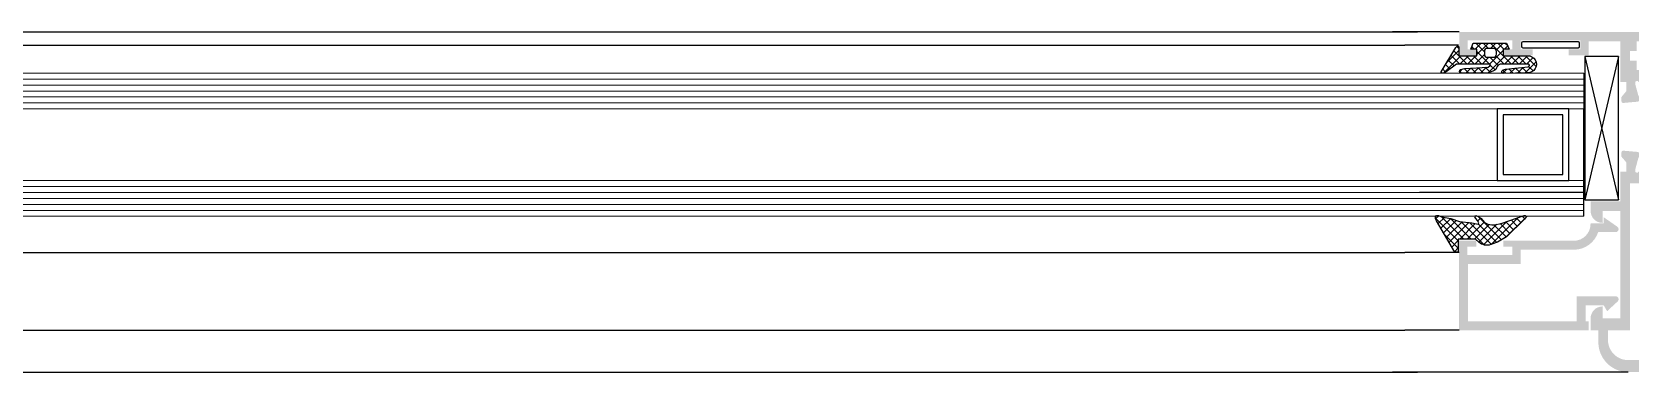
# Model space of a CAD drawing. Header units: millimetres. Extents: x 809 to 8159, y 33 to 4533.
# Drawn here: x 5172.24 to 5198.99, y 3472.19 to 3477.89 of the extents above; entities that cross this region are included whole.
import ezdxf

# ---------------------------------------------------------------- set-up
doc = ezdxf.new("R2010")
doc.units = ezdxf.units.MM
for name, color, linetype in [('11', 11, 'Continuous'), ('3', 11, 'Continuous'), ('5', 11, 'Continuous'), ('FITILLER', 240, 'Continuous'), ('GORUNUS-TARAMA', 11, 'Continuous')]:
    doc.layers.add(name, color=color, linetype=linetype)
doc.layers.add('cam', color=5, linetype='Continuous', lineweight=0)

# ---------------------------------------------------------------- blocks, each defined once
blk = doc.blocks.new('ajsdfxcvzx')
h = blk.add_hatch(color=256)
h.paths.add_polyline_path([(37155.05612653242, -5113.700379477845), (37154.94612653242, -5113.700379477845), (37154.94612653242, -5113.860379477845), (37155.05612653242, -5113.860379477845), (37155.05612653242, -5114.020379477844), (37156.68612653242, -5114.020379477844), (37156.68612653242, -5113.860379477845), (37156.82612653242, -5113.860379477845), (37156.82612653242, -5113.700379477845), (37156.68612653242, -5113.700379477845), (37156.68612653242, -5113.540379477845), (37155.05612653242, -5113.540379477845)], flags=16)
edge = h.paths.add_edge_path()
edge.add_line((37154.11345336937, -5113.670379477846), (37153.91612653242, -5113.670379477846))
edge.add_line((37153.91612653242, -5113.670379477846), (37153.91612653242, -5113.770379477844))
edge.add_line((37153.91612653242, -5113.770379477844), (37154.25612653242, -5113.770379477844))
edge.add_line((37154.25612653242, -5113.770379477844), (37154.25612653242, -5113.540379477845))
edge.add_line((37154.25612653242, -5113.540379477845), (37154.78612653242, -5113.540379477845))
edge.add_line((37154.78612653242, -5113.540379477845), (37154.78612653242, -5114.220379477845))
edge.add_line((37154.78612653242, -5114.220379477845), (37154.88612653242, -5114.220379477845))
edge.add_line((37154.88612653242, -5114.220379477845), (37154.88612653242, -5114.361280221989))
edge.add_arc((37154.86112653241, -5114.361280221989), 0.02500000000004547, -39.999999999855504, 1.0408029993413948e-10, ccw=False)
edge.add_line((37154.8802776435, -5114.377349912231), (37154.8022165693, -5114.470379477845))
edge.add_line((37154.8022165693, -5114.470379477845), (37154.8022165693, -5114.540379477845))
edge.add_arc((37154.8322165693, -5114.540379477845), 0.03000000000004093, 180, 275.00000000003)
edge.add_line((37154.83483124158, -5114.570265318789), (37155.0754674277, -5114.549212380471))
edge.add_arc((37155.07328853413, -5114.524307513018), 0.02499999999989507, -84.99999999995305, -44.99999999996317)
edge.add_line((37155.09096620366, -5114.541985182548), (37155.12489423883, -5114.508057147375))
edge.add_arc((37155.1072165693, -5114.490379477846), 0.02499999999998814, -45.00000000011055, 74.999999999992)
edge.add_line((37155.11368704543, -5114.466231332188), (37155.10216780754, -5114.463144761698))
edge.add_arc((37155.10863828367, -5114.438996616043), 0.02499999999998395, 195.0000000000582, 254.9999999999417, ccw=False)
edge.add_line((37155.08449013801, -5114.445467092171), (37155.0322165693, -5114.250379477848))
edge.add_line((37155.0322165693, -5114.250379477844), (37155.0322165693, -5114.230379477844))
edge.add_arc((37155.06221656931, -5114.230379477851), 0.03000000000076852, 19.471220642868616, 179.9999999915755, ccw=False)
edge.add_line((37155.09050084055, -5114.220379477845), (37155.4972165693, -5114.220379477845))
edge.add_arc((37155.4972165693, -5114.245379477847), 0.025, 0, 90, ccw=False)
edge.add_line((37155.5222165693, -5114.245379477847), (37155.5222165693, -5114.277498812693))
edge.add_arc((37155.4972165693, -5114.277498812693), 0.025, -31.400000000179205, -1.5631940186722204e-10, ccw=False)
edge.add_line((37155.51855533924, -5114.290524053487), (37155.42587779937, -5114.442354237051))
edge.add_arc((37155.4472165693, -5114.455379477846), 0.02499999999999822, 148.5999999999369, 269.9999999999479)
edge.add_line((37155.4472165693, -5114.480379477844), (37155.58086499744, -5114.480379477844))
edge.add_arc((37155.58086499744, -5114.380379477845), 0.1000000000000227, 269.999999999987, 328.5999999999905)
edge.add_line((37155.66622007716, -5114.43248044103), (37155.79568705803, -5114.220379477845))
edge.add_line((37155.79568705803, -5114.220379477845), (37155.97656600681, -5114.220379477845))
edge.add_line((37155.97656600681, -5114.220379477845), (37156.10603298768, -5114.43248044103))
edge.add_arc((37156.1913880674, -5114.380379477845), 0.1000000000000155, 211.4000000000093, 270.000000000013)
edge.add_line((37156.1913880674, -5114.480379477844), (37156.32503649554, -5114.480379477844))
edge.add_arc((37156.32503649554, -5114.455379477846), 0.02499999999997726, 270, 391.4000000000902)
edge.add_line((37156.34637526546, -5114.442354237051), (37156.2536977256, -5114.290524053487))
edge.add_arc((37156.27503649554, -5114.277498812693), 0.02500000000000251, 180.0000000001563, 211.4000000001792, ccw=False)
edge.add_line((37156.25003649553, -5114.277498812693), (37156.25003649553, -5114.245379477847))
edge.add_arc((37156.27503649554, -5114.245379477847), 0.025, 90, 180, ccw=False)
edge.add_line((37156.27503649554, -5114.220379477845), (37156.68175222429, -5114.220379477845))
edge.add_arc((37156.71003649554, -5114.230379477851), 0.03000000000079112, 8.467907264275709e-09, 160.5287793571725, ccw=False)
edge.add_line((37156.74003649554, -5114.230379477844), (37156.74003649554, -5114.250379477844))
edge.add_line((37156.74003649554, -5114.250379477844), (37156.68776292683, -5114.445467092168))
edge.add_arc((37156.66361478117, -5114.438996616043), 0.02500000000002199, -74.99999999985448, -14.9999999999809, ccw=False)
edge.add_line((37156.6700852573, -5114.463144761701), (37156.65856601941, -5114.466231332191))
edge.add_arc((37156.66503649553, -5114.490379477846), 0.02499999999997807, 105.0000000000079, 225.0000000001105)
edge.add_line((37156.64735882601, -5114.508057147375), (37156.68128686117, -5114.541985182548))
edge.add_arc((37156.6989645307, -5114.524307513018), 0.0249999999998756, 225.0000000000738, 265.0000000000524)
edge.add_line((37156.69678563713, -5114.549212380471), (37156.93742182325, -5114.570265318789))
edge.add_arc((37156.94003649554, -5114.540379477845), 0.03000000000000981, 264.9999999998799, 359.9999999999565)
edge.add_line((37156.97003649554, -5114.540379477845), (37156.97003649554, -5114.470379477845))
edge.add_line((37156.97003649554, -5114.470379477845), (37156.89197542134, -5114.377349912231))
edge.add_arc((37156.91112653242, -5114.361280221989), 0.02499999999998387, 179.9999999999478, 219.999999999916, ccw=False)
edge.add_line((37156.88612653242, -5114.361280221989), (37156.88612653242, -5114.220379477845))
edge.add_line((37156.88612653242, -5114.220379477845), (37156.98612653242, -5114.220379477845))
edge.add_line((37156.98612653241, -5114.220379477845), (37156.98612653241, -5114.130379477845))
edge.add_line((37156.98612653241, -5114.130379477845), (37157.90612653241, -5114.130379477845))
edge.add_arc((37157.90612653242, -5114.050379477847), 0.08000000000001818, 270, 450)
edge.add_line((37157.90612653242, -5113.970379477845), (37156.98612653242, -5113.970379477845))
edge.add_line((37156.98612653241, -5113.970379477845), (37156.98612653241, -5113.380379477845))
edge.add_line((37156.98612653241, -5113.380379477845), (37152.08612653241, -5113.380379477845))
edge.add_line((37152.08612653242, -5113.380379477845), (37152.08612653242, -5113.770379477844))
edge.add_line((37152.08612653242, -5113.770379477844), (37152.37612653242, -5113.770379477844))
edge.add_line((37152.37612653241, -5113.770379477844), (37152.37612653241, -5113.670379477846))
edge.add_line((37152.37612653241, -5113.670379477846), (37152.22612653241, -5113.670379477846))
edge.add_line((37152.22612653242, -5113.670379477846), (37152.22612653242, -5113.520379477844))
edge.add_line((37152.22612653242, -5113.520379477844), (37152.97612653242, -5113.520379477844))
edge.add_line((37152.97612653242, -5113.520379477844), (37152.97612653242, -5113.670379477846))
edge.add_line((37152.97612653242, -5113.670379477846), (37152.82612653242, -5113.670379477846))
edge.add_line((37152.82612653242, -5113.670379477846), (37152.82612653242, -5113.770379477844))
edge.add_line((37152.82612653242, -5113.770379477844), (37153.31612653242, -5113.770379477844))
edge.add_line((37153.31612653242, -5113.770379477844), (37153.31612653242, -5113.670379477846))
edge.add_line((37153.31612653242, -5113.670379477846), (37153.11612653242, -5113.670379477846))
edge.add_line((37153.11612653242, -5113.670379477846), (37153.11612653242, -5113.520379477844))
edge.add_line((37153.11612653242, -5113.520379477844), (37154.11612653242, -5113.520379477844))
edge.add_line((37154.11612653242, -5113.520379477844), (37154.11612653242, -5113.670379477846))
edge.add_line((37154.11612653242, -5113.670379477846), (37154.11345336937, -5113.670379477846))
h = blk.add_hatch(color=256)
edge = h.paths.add_edge_path(flags=16)
edge.add_line((37154.91612653242, -5118.880379477845), (37157.92612653242, -5118.880379477845))
edge.add_line((37157.92612653242, -5118.880379477845), (37157.92612653242, -5116.220379477845))
edge.add_line((37157.92612653242, -5116.220379477845), (37158.37612653241, -5116.220379477845))
edge.add_line((37158.37612653241, -5116.220379477845), (37158.37612653241, -5116.122755520917))
edge.add_line((37158.37612653241, -5116.122755520917), (37158.02560094358, -5115.920379477846))
edge.add_line((37158.02560094358, -5115.920379477846), (37154.94612653241, -5115.920379477846))
edge.add_line((37154.94612653242, -5115.920379477846), (37154.94612653242, -5118.380379477845))
edge.add_line((37154.94612653242, -5118.380379477845), (37154.57612653242, -5118.380379477845))
edge.add_line((37154.57612653242, -5118.380379477845), (37154.57612653242, -5118.540379477845))
edge.add_arc((37154.91612653242, -5118.540379477845), 0.3400000000000318, 180.0000000000038, 270.0000000000038)
edge = h.paths.add_edge_path()
edge.add_arc((37155.4972165693, -5115.695379477847), 0.025, 270, 360)
edge.add_line((37155.5222165693, -5115.695379477847), (37155.5222165693, -5115.663260143001))
edge.add_arc((37155.4972165693, -5115.663260143001), 0.025, 1.563051792658431e-10, 31.40000000017918)
edge.add_line((37155.51855533924, -5115.650234902203), (37155.42587779937, -5115.498404718639))
edge.add_arc((37155.4472165693, -5115.485379477845), 0.02500000000001007, 90.00000000005213, 211.4000000001076, ccw=False)
edge.add_line((37155.4472165693, -5115.460379477847), (37155.58086499744, -5115.460379477847))
edge.add_arc((37155.58086499744, -5115.560379477845), 0.1000000000000227, 31.400000000009413, 90.00000000001302, ccw=False)
edge.add_line((37155.66622007716, -5115.508278514661), (37155.79568705803, -5115.720379477845))
edge.add_line((37155.79568705803, -5115.720379477845), (37155.97656600681, -5115.720379477845))
edge.add_line((37155.97656600681, -5115.720379477845), (37156.10603298768, -5115.508278514661))
edge.add_arc((37156.1913880674, -5115.560379477845), 0.1000000000000155, 89.99999999998698, 148.5999999999906, ccw=False)
edge.add_line((37156.1913880674, -5115.460379477847), (37156.32503649554, -5115.460379477847))
edge.add_arc((37156.32503649554, -5115.485379477845), 0.02499999999997726, -31.4000000000903, 90, ccw=False)
edge.add_line((37156.34637526546, -5115.498404718643), (37156.2536977256, -5115.650234902207))
edge.add_arc((37156.27503649554, -5115.663260143001), 0.02500000000000251, 148.5999999998208, 179.9999999998437)
edge.add_line((37156.25003649553, -5115.663260143001), (37156.25003649553, -5115.695379477847))
edge.add_arc((37156.27503649554, -5115.695379477847), 0.025, 180, 270)
edge.add_line((37156.27503649554, -5115.720379477845), (37156.68175222429, -5115.720379477845))
edge.add_arc((37156.71003649554, -5115.71037947784), 0.03000000000078484, 199.4712206429239, 359.9999999916189)
edge.add_line((37156.74003649554, -5115.710379477847), (37156.74003649554, -5115.690379477846))
edge.add_line((37156.74003649554, -5115.690379477846), (37156.68776292683, -5115.495291863523))
edge.add_arc((37156.66361478117, -5115.501762339651), 0.02500000000002199, 14.99999999998089, 74.9999999998545)
edge.add_line((37156.6700852573, -5115.477614193993), (37156.65856601941, -5115.474527623503))
edge.add_arc((37156.66503649553, -5115.450379477845), 0.02499999999997807, 134.9999999998895, 254.9999999999921, ccw=False)
edge.add_line((37156.64735882601, -5115.432701808315), (37156.68128686117, -5115.398773773142))
edge.add_arc((37156.6989645307, -5115.416451442676), 0.02499999999992383, 95.00000000019821, 135.0000000001843, ccw=False)
edge.add_line((37156.69678563713, -5115.391546575223), (37156.93742182325, -5115.370493636905))
edge.add_arc((37156.94003649554, -5115.400379477845), 0.03000000000005115, -4.3428372009657323e-11, 95.00000000002609, ccw=False)
edge.add_line((37156.97003649554, -5115.400379477845), (37156.97003649554, -5115.470379477845))
edge.add_line((37156.97003649554, -5115.470379477845), (37156.89197542134, -5115.56340904346))
edge.add_arc((37156.91112653242, -5115.579478733702), 0.02499999999998387, 140.000000000084, 180.0000000000521)
edge.add_line((37156.88612653242, -5115.579478733702), (37156.88612653242, -5115.720379477845))
edge.add_line((37156.88612653242, -5115.720379477845), (37156.98612653242, -5115.720379477845))
edge.add_line((37156.98612653241, -5115.720379477845), (37156.98612653241, -5115.760379477846))
edge.add_line((37156.98612653241, -5115.760379477846), (37158.06847281437, -5115.760379477846))
edge.add_line((37158.06847281438, -5115.760379477846), (37158.53612653242, -5116.030379477847))
edge.add_line((37158.53612653242, -5116.030379477847), (37158.53612653242, -5116.630379477845))
edge.add_line((37158.53612653242, -5116.630379477845), (37158.38612653242, -5116.630379477845))
edge.add_line((37158.38612653242, -5116.630379477845), (37158.38612653242, -5116.380379477845))
edge.add_line((37158.38612653242, -5116.380379477845), (37158.08612653242, -5116.380379477845))
edge.add_line((37158.08612653242, -5116.380379477845), (37158.08612653242, -5118.380379477845))
edge.add_line((37158.08612653242, -5118.380379477845), (37158.38612653242, -5118.380379477845))
edge.add_line((37158.38612653242, -5118.380379477845), (37158.38612653242, -5118.130379477845))
edge.add_line((37158.38612653242, -5118.130379477845), (37158.53612653242, -5118.130379477845))
edge.add_line((37158.53612653242, -5118.130379477845), (37158.53612653242, -5118.570379477844))
edge.add_line((37158.53612653242, -5118.570379477847), (37158.38612653242, -5118.570379477847))
edge.add_line((37158.38612653242, -5118.570379477847), (37158.38612653242, -5118.540379477849))
edge.add_line((37158.38612653242, -5118.540379477845), (37158.08612653242, -5118.540379477845))
edge.add_line((37158.08612653242, -5118.540379477845), (37158.08612653242, -5118.920379477846))
edge.add_line((37158.08612653242, -5118.920379477846), (37159.58612653242, -5118.920379477846))
edge.add_line((37159.58612653242, -5118.920379477846), (37159.58612653242, -5118.730379477847))
edge.add_line((37159.58612653242, -5118.730379477844), (37159.75873806447, -5118.730379477844))
edge.add_line((37159.75873806447, -5118.730379477844), (37159.79612653242, -5118.830379477842))
edge.add_line((37159.79612653242, -5118.830379477846), (37159.72612653242, -5118.830379477846))
edge.add_line((37159.72612653242, -5118.830379477846), (37159.72612653242, -5118.980379477847))
edge.add_line((37159.72612653242, -5118.980379477844), (37160.14612653242, -5118.980379477844))
edge.add_line((37160.14612653242, -5118.980379477844), (37160.14612653242, -5118.830379477842))
edge.add_line((37160.14612653242, -5118.830379477846), (37160.07612653242, -5118.830379477846))
edge.add_line((37160.07612653242, -5118.830379477846), (37160.11351500037, -5118.730379477847))
edge.add_line((37160.11351500037, -5118.730379477844), (37160.28612653242, -5118.730379477844))
edge.add_line((37160.28612653242, -5118.730379477844), (37160.28612653242, -5119.080379477842))
edge.add_line((37160.28612653242, -5119.080379477846), (37154.91612653241, -5119.080379477846))
edge.add_arc((37154.91612653242, -5118.580379477846), 0.5, 180, 270, ccw=False)
edge.add_line((37154.41612653242, -5118.580379477846), (37154.41612653242, -5118.380379477845))
edge.add_line((37154.41612653242, -5118.380379477845), (37154.28612653242, -5118.380379477845))
edge.add_line((37154.28612653242, -5118.380379477845), (37154.28612653242, -5118.180379477844))
edge.add_arc((37154.48612653241, -5118.180379477844), 0.2, 90, 180, ccw=False)
edge.add_line((37154.48612653241, -5117.980379477844), (37154.48612653241, -5118.180379477844))
edge.add_line((37154.48612653241, -5118.180379477844), (37154.78612653242, -5118.180379477844))
edge.add_line((37154.78612653242, -5118.180379477844), (37154.78612653242, -5116.380379477845))
edge.add_line((37154.78612653242, -5116.380379477845), (37154.48612653241, -5116.380379477845))
edge.add_line((37154.48612653241, -5116.380379477845), (37154.48612653241, -5116.580379477846))
edge.add_arc((37154.48612653241, -5116.380379477845), 0.2, 180, 270, ccw=False)
edge.add_line((37154.28612653242, -5116.380379477845), (37154.28612653242, -5116.220379477845))
edge.add_line((37154.28612653242, -5116.220379477845), (37154.78612653242, -5116.220379477845))
edge.add_line((37154.78612653242, -5116.220379477845), (37154.78612653242, -5115.720379477845))
edge.add_line((37154.78612653242, -5115.720379477845), (37154.88612653242, -5115.720379477845))
edge.add_line((37154.88612653242, -5115.720379477845), (37154.88612653242, -5115.579478733702))
edge.add_arc((37154.86112653241, -5115.579478733702), 0.02499999999997726, -5.212293011982411e-11, 39.999999999916)
edge.add_line((37154.8802776435, -5115.56340904346), (37154.8022165693, -5115.470379477845))
edge.add_line((37154.8022165693, -5115.470379477845), (37154.8022165693, -5115.400379477845))
edge.add_arc((37154.8322165693, -5115.400379477845), 0.03000000000004093, 84.99999999996999, 180, ccw=False)
edge.add_line((37154.83483124158, -5115.370493636901), (37155.0754674277, -5115.39154657522))
edge.add_arc((37155.07328853413, -5115.416451442676), 0.02499999999989507, 44.99999999996311, 84.99999999995299, ccw=False)
edge.add_line((37155.09096620366, -5115.398773773146), (37155.12489423883, -5115.432701808319))
edge.add_arc((37155.1072165693, -5115.450379477845), 0.02499999999995599, -75.00000000002882, 45.00000000011039, ccw=False)
edge.add_line((37155.11368704543, -5115.474527623503), (37155.10216780754, -5115.477614193993))
edge.add_arc((37155.10863828367, -5115.501762339651), 0.02500000000004552, 105.0000000001823, 165.0000000000828)
edge.add_line((37155.08449013801, -5115.495291863523), (37155.0322165693, -5115.690379477846))
edge.add_line((37155.0322165693, -5115.690379477846), (37155.0322165693, -5115.710379477847))
edge.add_arc((37155.06221656931, -5115.71037947784), 0.03000000000076852, 180.0000000084244, 340.5287793571317)
edge.add_line((37155.09050084055, -5115.720379477845), (37155.4972165693, -5115.720379477845))
h = blk.add_hatch(color=256)
edge = h.paths.add_edge_path()
edge.add_line((37152.37468166494, -5116.980379477844), (37152.22468166493, -5116.980379477844))
edge.add_line((37152.22468166494, -5116.980379477844), (37152.22468166494, -5117.120379477843))
edge.add_line((37152.22468166494, -5117.120379477847), (37152.97468166494, -5117.120379477847))
edge.add_line((37152.97468166494, -5117.120379477847), (37152.97468166494, -5116.980379477847))
edge.add_line((37152.97468166494, -5116.980379477844), (37152.82468166494, -5116.980379477844))
edge.add_line((37152.82468166494, -5116.980379477844), (37152.82468166494, -5116.880379477845))
edge.add_line((37152.82468166494, -5116.880379477845), (37154.00468166494, -5116.880379477845))
edge.add_arc((37154.00468166494, -5116.600379477846), 0.2800000000000409, 269.9999999999861, 359.999999999986)
edge.add_line((37154.28468166494, -5116.600379477846), (37154.28468166494, -5116.585379477847))
edge.add_line((37154.28468166494, -5116.585379477847), (37154.50468166494, -5116.585379477847))
edge.add_line((37154.50468166494, -5116.585379477847), (37154.50468166494, -5116.485379477848))
edge.add_line((37154.50468166494, -5116.485379477845), (37154.73323019221, -5116.644330950576))
edge.add_arc((37154.70468166494, -5116.685379477845), 0.04999999999999652, -90, 55.18206740315958, ccw=False)
edge.add_line((37154.70468166494, -5116.735379477845), (37154.41294016148, -5116.735379477845))
edge.add_arc((37154.00468166494, -5116.600379477846), 0.430000000000044, -89.99999999999687, -18.297648405526616, ccw=False)
edge.add_line((37154.00468166494, -5117.030379477847), (37153.11468166494, -5117.030379477847))
edge.add_line((37153.11468166494, -5117.030379477847), (37153.11468166494, -5117.270379477848))
edge.add_line((37153.11468166494, -5117.270379477844), (37152.23468166494, -5117.270379477844))
edge.add_line((37152.23468166494, -5117.270379477844), (37152.23468166494, -5118.230379477844))
edge.add_line((37152.23468166494, -5118.230379477844), (37154.05468166494, -5118.230379477844))
edge.add_line((37154.05468166494, -5118.230379477844), (37154.05468166494, -5117.810379477845))
edge.add_line((37154.05468166494, -5117.810379477845), (37154.70468166495, -5117.810379477845))
edge.add_arc((37154.70468166494, -5117.860379477845), 0.04999999999997727, -47.17966614735258, 90, ccw=False)
edge.add_line((37154.73866674778, -5117.897053912324), (37154.56241669186, -5118.060379477845))
edge.add_line((37154.56241669186, -5118.060379477845), (37154.50468166494, -5117.960379477847))
edge.add_line((37154.50468166494, -5117.960379477847), (37154.20468166494, -5117.960379477847))
edge.add_line((37154.20468166494, -5117.960379477847), (37154.20468166494, -5118.230379477847))
edge.add_line((37154.20468166494, -5118.230379477844), (37154.25468166494, -5118.230379477844))
edge.add_line((37154.25468166494, -5118.230379477844), (37154.25468166494, -5118.380379477845))
edge.add_line((37154.25468166494, -5118.380379477845), (37152.08468166494, -5118.380379477845))
edge.add_line((37152.08468166494, -5118.380379477845), (37152.08468166494, -5116.880379477845))
edge.add_line((37152.08468166494, -5116.880379477845), (37152.37468166494, -5116.880379477845))
edge.add_line((37152.37468166494, -5116.880379477845), (37152.37468166494, -5116.980379477844))
at = {"layer": 'FITILLER'}
h = blk.add_hatch(dxfattribs=at)
h.set_pattern_fill('NET', color=256, scale=0.7000000000000001, angle=44.99999999999999, style=0)
h.set_pattern_definition([(315, (37008.16925290364, -5263.52995442959), (-0.0618718433538229, -0.06187184335382291), []), (225.0000000000001, (37008.16925290364, -5263.52995442959), (-0.06187184335382291, 0.0618718433538229), [])])
edge = h.paths.add_edge_path(flags=16)
edge.add_line((37152.70824416957, -5113.755639618399), (37152.70824416957, -5113.7056396184))
edge.add_arc((37152.65824416957, -5113.705639618396), 0.04999999999563443, 359.9999999958312, 450)
edge.add_line((37152.65824416957, -5113.655639618397), (37152.55824416957, -5113.655639618397))
edge.add_arc((37152.55824416957, -5113.7056396184), 0.05000000000291038, 90, 180)
edge.add_line((37152.50824416957, -5113.7056396184), (37152.50824416957, -5113.755639618399))
edge.add_arc((37152.55824416957, -5113.755639618397), 0.05000000000291038, 180.0000000020844, 270)
edge.add_line((37152.55824416957, -5113.805639618398), (37152.65824416957, -5113.805639618398))
edge.add_arc((37152.65824416957, -5113.755639618401), 0.04999999999745341, 270, 360.0000000020844)
edge = h.paths.add_edge_path()
edge.add_line((37153.23045583184, -5113.919388774395), (37152.77045583184, -5113.919388774395))
edge.add_line((37152.77045583184, -5113.919388774395), (37152.75045583184, -5113.929388774397))
edge.add_line((37152.75045583184, -5113.929388774397), (37152.74045583184, -5113.939388774395))
edge.add_line((37152.74045583184, -5113.939388774395), (37152.72045583184, -5113.959388774396))
edge.add_line((37152.72045583184, -5113.959388774396), (37152.71045583184, -5113.979388774396))
edge.add_line((37152.71045583184, -5113.979388774396), (37152.70045583184, -5114.009388774395))
edge.add_line((37152.70045583184, -5114.009388774395), (37152.68045583184, -5114.019388774397))
edge.add_line((37152.68045583184, -5114.019388774397), (37152.65045583184, -5114.039388774394))
edge.add_line((37152.65045583184, -5114.039388774394), (37152.62045583184, -5114.049388774396))
edge.add_line((37152.62045583184, -5114.049388774396), (37152.56045583184, -5114.069388774396))
edge.add_line((37152.56045583184, -5114.069388774396), (37152.11001682682, -5114.071557358546))
edge.add_line((37152.11001682682, -5114.071557358546), (37152.10042057218, -5114.061169293431))
edge.add_line((37152.10042057218, -5114.061169293431), (37152.09122022277, -5114.040789068438))
edge.add_line((37152.09122022277, -5114.040789068438), (37152.10240009836, -5114.011208494036))
edge.add_line((37152.10240009836, -5114.011208494036), (37152.13277248323, -5114.002404049867))
edge.add_line((37152.13277248323, -5114.002404049867), (37152.17313702798, -5113.993995510931))
edge.add_line((37152.17313702798, -5113.993995510931), (37152.56928204502, -5113.970171298943))
edge.add_line((37152.56928204502, -5113.970171298943), (37152.60045583184, -5113.949388774394))
edge.add_line((37152.60045583184, -5113.949388774394), (37152.61045583184, -5113.929388774397))
edge.add_line((37152.61045583184, -5113.929388774397), (37152.60045583184, -5113.919388774395))
edge.add_line((37152.60045583184, -5113.919388774395), (37152.04045583184, -5113.919388774395))
edge.add_line((37152.04045583184, -5113.919388774395), (37151.86575766403, -5114.049436585674))
edge.add_line((37151.86575766403, -5114.049436585674), (37151.83575766403, -5114.069436585674))
edge.add_line((37151.83575766403, -5114.069436585674), (37151.80575766403, -5114.069436585674))
edge.add_line((37151.80575766403, -5114.069436585674), (37151.78575766403, -5114.059436585672))
edge.add_line((37151.78575766403, -5114.059436585672), (37151.78575766403, -5114.049436585674))
edge.add_line((37151.78575766403, -5114.049436585674), (37152.03045583185, -5113.639388774396))
edge.add_line((37152.03045583185, -5113.639388774396), (37152.05045583184, -5113.619388774396))
edge.add_line((37152.05045583184, -5113.619388774396), (37152.07045583184, -5113.619388774396))
edge.add_line((37152.07045583184, -5113.619388774396), (37152.08045583184, -5113.629388774394))
edge.add_line((37152.08045583184, -5113.629388774394), (37152.08045583184, -5113.779388774396))
edge.add_line((37152.08045583184, -5113.779388774396), (37152.38201024311, -5113.779388774396))
edge.add_line((37152.38201024311, -5113.779388774396), (37152.38201024311, -5113.667674384256))
edge.add_line((37152.38201024311, -5113.667674384256), (37152.28201024311, -5113.667674384256))
edge.add_line((37152.28201024311, -5113.667674384256), (37152.32114067789, -5113.567674384258))
edge.add_line((37152.32114067789, -5113.567674384258), (37152.8782076504, -5113.567674384258))
edge.add_line((37152.8782076504, -5113.567674384258), (37152.92168591126, -5113.667674384256))
edge.add_line((37152.92168591126, -5113.667674384256), (37152.82168591127, -5113.667674384256))
edge.add_line((37152.82168591127, -5113.667674384256), (37152.82168591127, -5113.779388774396))
edge.add_line((37152.82168591127, -5113.779388774396), (37153.23045583184, -5113.779388774396))
edge.add_arc((37153.23730107806, -5113.922379774582), 0.1431547537809221, -92.74076356243012, 92.74076356243, ccw=False)
edge.add_line((37153.23045583184, -5114.065370774768), (37152.82045583184, -5114.075370774766))
edge.add_line((37152.82045583184, -5114.075370774766), (37152.80045583184, -5114.065370774768))
edge.add_line((37152.80045583184, -5114.065370774768), (37152.80045583184, -5114.035370774769))
edge.add_line((37152.80045583184, -5114.035370774769), (37152.82045583184, -5114.015370774769))
edge.add_line((37152.82045583184, -5114.015370774769), (37152.86045583184, -5114.005370774767))
edge.add_line((37152.86045583184, -5114.005370774767), (37153.24045583184, -5113.965370774766))
edge.add_line((37153.24045583184, -5113.965370774766), (37153.26045583184, -5113.945370774769))
edge.add_line((37153.26045583184, -5113.945370774769), (37153.26045583184, -5113.939388774395))
edge.add_line((37153.26045583184, -5113.939388774395), (37153.25045583184, -5113.919388774395))
edge.add_line((37153.25045583184, -5113.919388774395), (37153.23045583184, -5113.919388774395))
h = blk.add_hatch(dxfattribs=at)
h.set_pattern_fill('NET', color=256, scale=0.7000000000000001, angle=44.99999999999999, style=0)
h.set_pattern_definition([(315, (36804.82721273938, -5193.107767489108), (-0.0618718433538229, -0.06187184335382291), []), (225.0000000000001, (36804.82721273938, -5193.107767489108), (-0.06187184335382291, 0.0618718433538229), [])])
h.paths.add_polyline_path([(37152.07070429688, -5116.850653582236), (37152.07070429688, -5117.070653582237), (37152.01070429687, -5117.070653582237), (37151.7088519746, -5116.54811861805), (37151.6888519746, -5116.508118618049), (37151.6888519746, -5116.47811861805), (37151.7088519746, -5116.458118618049), (37151.7388519746, -5116.458118618049), (37151.7888519746, -5116.47811861805), (37151.9488519746, -5116.508118618049), (37152.09070429688, -5116.559224905743), (37152.29653692806, -5116.579224905743), (37152.40653692807, -5116.599224905744), (37152.41653692807, -5116.579224905743), (37152.39542228171, -5116.538118618048), (37152.36542228171, -5116.508118618049), (37152.34542228171, -5116.47811861805), (37152.36542228171, -5116.458118618049), (37152.41542228172, -5116.47811861805), (37152.45542228171, -5116.508118618049), (37152.50653692806, -5116.569224905741), (37152.53269710651, -5116.584921012805, 0.1812057076540106), (37152.67073743085, -5116.610310969592), (37152.78753702869, -5116.58946427702), (37153.17218799525, -5116.455582142948), (37153.19212880515, -5116.454044579734), (37153.21360717826, -5116.472447826416), (37153.17680068489, -5116.515404572639), (37152.87791770526, -5116.812197359026), (37152.72579487552, -5116.906317732328), (37152.61590429628, -5116.944621835015, -0.2735879079652212), (37152.41628260949, -5116.904424695522), (37152.35653692806, -5116.850653582236)])
for p, q in [((37154.18983730642, -5113.79155885734), (37154.75472086915, -5116.195973724514)), ((37154.75472086915, -5113.79155885734), (37154.18983730642, -5116.195973724514)), ((37154.173573324, -5116.470379477845), (37154.173573324, -5115.870379477847))]:
    blk.add_line(p, q)
at = {"color": 0}
blk.add_line((37154.173573324, -5115.870379477847), (37154.173573324, -5114.670379477846), dxfattribs=at)
at = {"elevation": -1.963816455065235e-10}
blk.add_lwpolyline([(37154.75472086915, -5116.195973724514), (37154.75472086915, -5113.79155885734), (37154.18983730642, -5113.79155885734), (37154.18983730642, -5116.195973724514)], close=True, dxfattribs=at)
at = {"color": 0, "elevation": -1.963816455065235e-10}
for points in [[(37153.92247066458, -5114.670379477846), (37152.72247066459, -5114.670379477846), (37152.72247066459, -5115.870379477847), (37153.92247066458, -5115.870379477847)], [(37153.82247066459, -5114.770379477844), (37152.82247066459, -5114.770379477844), (37152.82247066459, -5115.770379477844), (37153.82247066459, -5115.770379477844)]]:
    blk.add_lwpolyline(points, close=True, dxfattribs=at)
at = {"layer": '11', "elevation": -1.963816455065235e-10}
blk.add_lwpolyline([(37153.15612653242, -5113.540379477845), (37154.07612653242, -5113.540379477845, -0.4142135623732172), (37154.09612653241, -5113.560379477845), (37154.09612653241, -5113.630379477845, -0.4142135623729488), (37154.07612653242, -5113.650379477845), (37153.15612653242, -5113.650379477845, -0.4142135623731534), (37153.13612653242, -5113.630379477845), (37153.13612653242, -5113.560379477845, -0.4142135623730199)], format="xyb", close=True, dxfattribs=at)
at = {"layer": '3'}
blk.add_line((37154.173573324, -5116.070379477847), (37151.4220796429, -5116.070379477847), dxfattribs=at)
at = {"layer": '5'}
for p, q in [((37082.80644496313, -5113.380379477845), (37151.38608904785, -5113.380379477845)), ((37152.08612653242, -5113.380379477845), (37150.97026894445, -5113.380379477845)), ((37082.8202213068, -5113.600610750373), (37151.17817899615, -5113.600610750373)), ((37152.07235018876, -5113.600610750373), (37151.17817899615, -5113.600610750373)), ((37082.80414455734, -5117.078707864262), (37151.17817899615, -5117.078707864262)), ((37152.08842693821, -5117.078707864262), (37151.17817899615, -5117.078707864262)), ((37082.80788983061, -5118.380379477845), (37151.17817899615, -5118.380379477845)), ((37152.08468166494, -5118.380379477845), (37151.17817899615, -5118.380379477845)), ((37079.97644496313, -5119.080379477846), (37151.38609161349, -5119.080379477846)), ((37154.91612653242, -5119.080379477846), (37150.9702663788, -5119.080379477846))]:
    blk.add_line(p, q, dxfattribs=at)
at = {"layer": 'cam'}
for p, q in [((37080.71899817156, -5114.070379477847), (37151.17817899615, -5114.070379477847)), ((37080.71899817156, -5114.170379477846), (37151.17817899615, -5114.170379477846)), ((37154.173573324, -5114.070379477847), (37151.17817899615, -5114.070379477847)), ((37154.173573324, -5114.170379477846), (37151.17817899615, -5114.170379477846)), ((37154.173573324, -5114.670379477846), (37154.173573324, -5114.070379477847)), ((37083.47049185265, -5114.270379477844), (37151.17817899615, -5114.270379477844)), ((37083.47049185265, -5114.370379477847), (37151.17817899615, -5114.370379477847)), ((37083.47049185265, -5114.470379477845), (37151.17817899615, -5114.470379477845)), ((37083.50815082341, -5114.270379477844), (37151.17817899615, -5114.270379477844)), ((37083.50815082341, -5114.370379477847), (37151.17817899615, -5114.370379477847)), ((37083.50815082341, -5114.470379477845), (37151.17817899615, -5114.470379477845)), ((37151.4220796429, -5114.270379477844), (37151.17817899615, -5114.270379477844)), ((37151.38442067214, -5114.270379477844), (37151.17817899615, -5114.270379477844)), ((37151.4220796429, -5114.370379477847), (37151.17817899615, -5114.370379477847)), ((37151.38442067214, -5114.370379477847), (37151.17817899615, -5114.370379477847)), ((37151.4220796429, -5114.470379477845), (37151.17817899615, -5114.470379477845)), ((37151.38442067214, -5114.470379477845), (37151.17817899615, -5114.470379477845)), ((37154.173573324, -5114.270379477844), (37151.4220796429, -5114.270379477844)), ((37154.173573324, -5114.370379477847), (37151.4220796429, -5114.370379477847)), ((37154.173573324, -5114.470379477845), (37151.4220796429, -5114.470379477845)), ((37080.71899817156, -5114.570379477847), (37151.17817899615, -5114.570379477847)), ((37080.71899817156, -5114.670379477846), (37151.17817899615, -5114.670379477846)), ((37154.173573324, -5114.570379477847), (37151.17817899615, -5114.570379477847)), ((37154.173573324, -5114.670379477846), (37151.17817899615, -5114.670379477846)), ((37080.71899817156, -5115.870379477847), (37151.17817899615, -5115.870379477847)), ((37080.71899817156, -5115.970379477845), (37151.17817899615, -5115.970379477845)), ((37083.47049185265, -5116.070379477847), (37151.17817899615, -5116.070379477847)), ((37083.47049185265, -5116.070379477847), (37151.17817899615, -5116.070379477847)), ((37083.50815082341, -5116.070379477847), (37151.17817899615, -5116.070379477847)), ((37083.50815082341, -5116.070379477847), (37151.17817899615, -5116.070379477847)), ((37154.173573324, -5115.870379477847), (37151.17817899615, -5115.870379477847)), ((37154.173573324, -5115.970379477845), (37151.17817899615, -5115.970379477845)), ((37151.4220796429, -5116.070379477847), (37151.17817899615, -5116.070379477847)), ((37151.4220796429, -5116.070379477847), (37151.17817899615, -5116.070379477847)), ((37151.38442067214, -5116.070379477847), (37151.17817899615, -5116.070379477847)), ((37151.38442067214, -5116.070379477847), (37151.17817899615, -5116.070379477847)), ((37154.173573324, -5116.070379477847), (37151.4220796429, -5116.070379477847)), ((37083.47049185265, -5116.170379477846), (37151.17817899615, -5116.170379477846)), ((37083.47049185265, -5116.270379477844), (37151.17817899615, -5116.270379477844)), ((37083.50815082341, -5116.170379477846), (37151.17817899615, -5116.170379477846)), ((37083.50815082341, -5116.270379477844), (37151.17817899615, -5116.270379477844)), ((37151.4220796429, -5116.170379477846), (37151.17817899615, -5116.170379477846)), ((37151.38442067214, -5116.170379477846), (37151.17817899615, -5116.170379477846)), ((37151.4220796429, -5116.270379477844), (37151.17817899615, -5116.270379477844)), ((37151.38442067214, -5116.270379477844), (37151.17817899615, -5116.270379477844)), ((37154.173573324, -5116.170379477846), (37151.4220796429, -5116.170379477846)), ((37154.173573324, -5116.270379477844), (37151.4220796429, -5116.270379477844)), ((37080.71899817156, -5116.370379477847), (37151.17817899615, -5116.370379477847)), ((37080.71899817156, -5116.470379477845), (37151.17817899615, -5116.470379477845)), ((37154.173573324, -5116.370379477847), (37151.17817899615, -5116.370379477847)), ((37154.173573324, -5116.470379477845), (37151.17817899615, -5116.470379477845))]:
    blk.add_line(p, q, dxfattribs=at)
at = {"layer": 'FITILLER', "elevation": -1.963816455065235e-10}
for points in [[(37153.23045583184, -5113.919388774395), (37152.77045583184, -5113.919388774395), (37152.75045583184, -5113.929388774397), (37152.74045583184, -5113.939388774395), (37152.72045583184, -5113.959388774396), (37152.71045583184, -5113.979388774396), (37152.70045583184, -5114.009388774395), (37152.68045583184, -5114.019388774397), (37152.65045583184, -5114.039388774394), (37152.62045583184, -5114.049388774396), (37152.56045583184, -5114.069388774396), (37152.11001682682, -5114.071557358546), (37152.10042057218, -5114.061169293431), (37152.09122022277, -5114.040789068438), (37152.10240009836, -5114.011208494036), (37152.13277248323, -5114.002404049867), (37152.17313702798, -5113.993995510931), (37152.56928204502, -5113.970171298943), (37152.60045583184, -5113.949388774394), (37152.61045583184, -5113.929388774397), (37152.60045583184, -5113.919388774395), (37152.04045583184, -5113.919388774395), (37151.86575766403, -5114.049436585674), (37151.83575766403, -5114.069436585674), (37151.80575766403, -5114.069436585674), (37151.78575766403, -5114.059436585672), (37151.78575766403, -5114.049436585674), (37152.03045583185, -5113.639388774396), (37152.05045583184, -5113.619388774396), (37152.07045583184, -5113.619388774396), (37152.08045583184, -5113.629388774394), (37152.08045583184, -5113.779388774396), (37152.38201024311, -5113.779388774396), (37152.38201024311, -5113.667674384256), (37152.28201024311, -5113.667674384256), (37152.32114067789, -5113.567674384258), (37152.8782076504, -5113.567674384258), (37152.92168591126, -5113.667674384256), (37152.82168591127, -5113.667674384256), (37152.82168591127, -5113.779388774396), (37153.23045583184, -5113.779388774396, -1.04901706963946), (37153.23045583184, -5114.065370774768), (37152.82045583184, -5114.075370774766), (37152.80045583184, -5114.065370774768), (37152.80045583184, -5114.035370774769), (37152.82045583184, -5114.015370774769), (37152.86045583184, -5114.005370774767), (37153.24045583184, -5113.965370774766), (37153.26045583184, -5113.945370774769), (37153.26045583184, -5113.939388774395), (37153.25045583184, -5113.919388774395)], [(37152.70824416957, -5113.755639618399), (37152.70824416957, -5113.7056396184, 0.4142135623730951), (37152.65824416957, -5113.655639618397), (37152.55824416957, -5113.655639618397, 0.4142135623730951), (37152.50824416957, -5113.7056396184), (37152.50824416957, -5113.755639618399, 0.4142135623730951), (37152.55824416957, -5113.805639618398), (37152.65824416957, -5113.805639618398, 0.4142135623730951)], [(37152.07070429688, -5116.850653582236), (37152.07070429688, -5117.070653582237), (37152.01070429687, -5117.070653582237), (37151.7088519746, -5116.54811861805), (37151.6888519746, -5116.508118618049), (37151.6888519746, -5116.47811861805), (37151.7088519746, -5116.458118618049), (37151.7388519746, -5116.458118618049), (37151.7888519746, -5116.47811861805), (37151.9488519746, -5116.508118618049), (37152.09070429688, -5116.559224905743), (37152.29653692806, -5116.579224905743), (37152.40653692807, -5116.599224905744), (37152.41653692807, -5116.579224905743), (37152.39542228171, -5116.538118618048), (37152.36542228171, -5116.508118618049), (37152.34542228171, -5116.47811861805), (37152.36542228171, -5116.458118618049), (37152.41542228172, -5116.47811861805), (37152.45542228171, -5116.508118618049), (37152.50653692806, -5116.569224905741), (37152.53269710651, -5116.584921012805, 0.1812057076539404), (37152.67073743085, -5116.610310969592), (37152.78753702869, -5116.58946427702), (37153.17218799525, -5116.455582142948), (37153.19212880515, -5116.454044579734), (37153.21360717826, -5116.472447826416), (37153.17680068489, -5116.515404572639), (37152.87791770526, -5116.812197359026), (37152.72579487552, -5116.906317732328), (37152.61590429628, -5116.944621835015, -0.2735879079652697), (37152.41628260949, -5116.904424695522), (37152.35653692806, -5116.850653582236)]]:
    blk.add_lwpolyline(points, format="xyb", close=True, dxfattribs=at)

msp = doc.modelspace()

# ---------------------------------------------------------------- block references
at = {"layer": 'GORUNUS-TARAMA'}
msp.add_blockref('ajsdfxcvzx', (-31955.95567726321, 8591.274052643628), dxfattribs=at)

doc.saveas('drawing.dxf')
